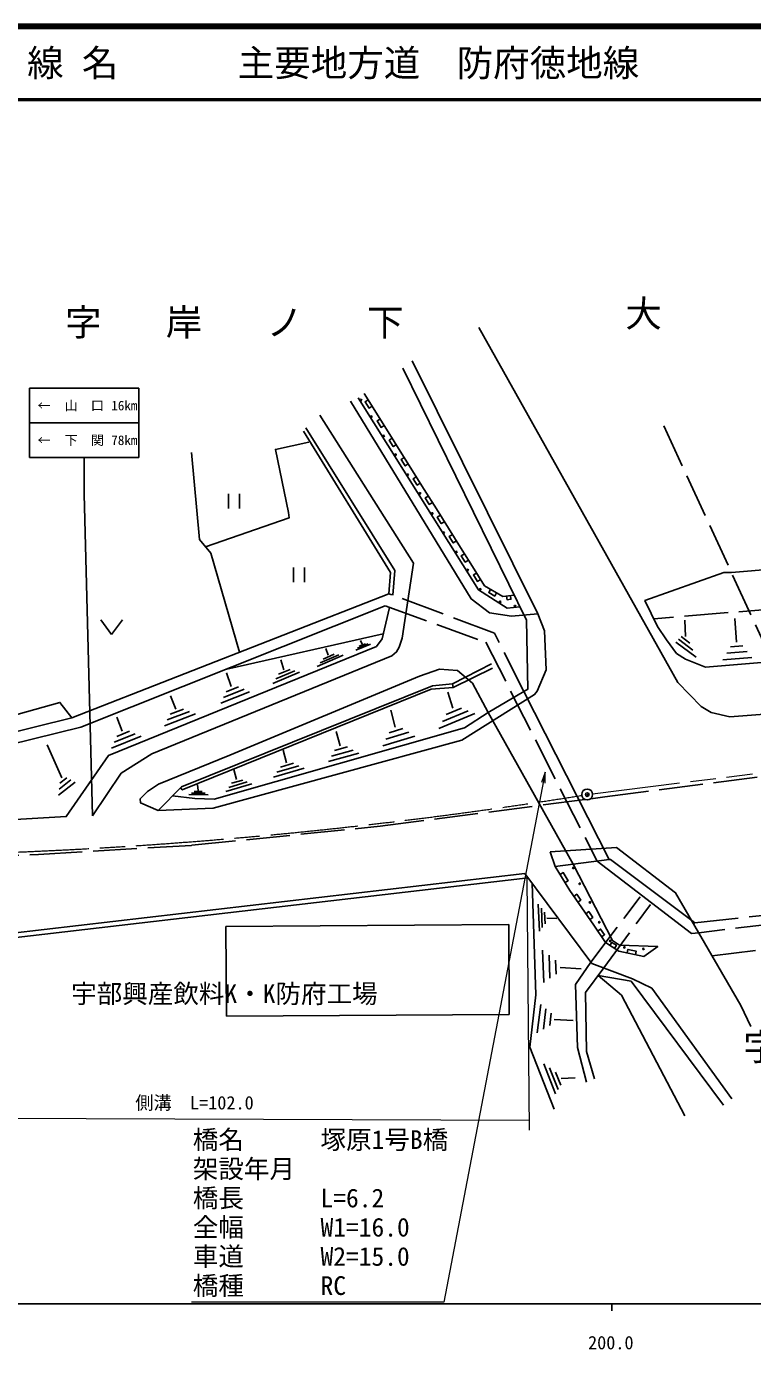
# Model space of a CAD drawing. Units: millimetres, scale not verified. Extents: x 40000 to 680000, y 20000 to 380000.
# Drawn here: x 187780 to 287264, y 198715 to 380000 of the extents above; entities that cross this region are included whole.
import ezdxf
from ezdxf.enums import TextEntityAlignment as Align

# ---------------------------------------------------------------- set-up
doc = ezdxf.new("R2010")
doc.units = ezdxf.units.MM
doc.header["$LTSCALE"] = 1000
doc.header["$PDMODE"] = 32
doc.header["$PDSIZE"] = 500
doc.linetypes.add('CHAIN', pattern=[18.5, 12, -1.5, 3.5, -1.5])
doc.linetypes.add('DASHED', pattern=[7.5, 6, -1.5])
for name, color, linetype, lineweight in [('M-BGD', 7, 'Continuous', 25), ('M-BGD-EXST', 7, 'Continuous', 25), ('M-BMK', 2, 'CHAIN', 13), ('M-BMK-SRVR', 3, 'Continuous', 25), ('M-STR-HTXT', 7, 'Continuous', 13), ('M-STR-STR1', 1, 'Continuous', 25), ('M-STR-STRC', 7, 'Continuous', 25), ('M-TTL', 2, 'Continuous', 140), ('M-TTL-BAND', 7, 'Continuous', 25), ('M-TTL-LINE', 7, 'Continuous', 50)]:
    doc.layers.add(name, color=color, linetype=linetype, lineweight=lineweight)
for name, color, linetype in [('M-BMK-HTXT', 7, 'Continuous'), ('M-OTRS', 6, 'Continuous'), ('M-TTL-TXT', 7, 'Continuous')]:
    doc.layers.add(name, color=color, linetype=linetype)
doc.styles.add('ＭＳ ゴシック', font='')
doc.styles.get('ＭＳ ゴシック').set_extended_font_data('MS Gothic')

# ---------------------------------------------------------------- blocks, each defined once
blk = doc.blocks.new('open_arrow')
at = {"color": 0, "linetype": 'Continuous', "lineweight": -2}
blk.add_lwpolyline([(7.5, 1.25), (0, 0), (7.5, -1.25)], dxfattribs=at)

msp = doc.modelspace()

# ---------------------------------------------------------------- linework, layer by layer
at = {"layer": 'M-BGD'}
for p, q in [((237352, 324452), (234057, 329726)), ((239000, 321815), (237352, 324452)), ((242294, 316541), (239000, 321815)), ((243942, 313904), (242294, 316541)), ((245589, 311267), (243942, 313904)), ((247237, 308630), (245589, 311267)), ((248884, 305993), (247237, 308630)), ((250532, 303356), (248884, 305993)), ((253038, 301888), (250532, 303356)), ((254609, 302089), (253038, 301888)), ((255390, 300498), (253666, 300283)), ((278068, 296413), (277992, 298662)), ((285046, 295643), (284850, 298900)), ((236676, 296772), (215242, 291948)), ((233768, 295357), (233562, 295852)), ((279519, 293572), (276741, 295657)), ((279099, 294544), (277114, 296034)), ((278679, 295517), (277488, 296410)), ((231171, 293863), (227599, 292323)), ((230565, 293924), (228013, 292824)), ((229959, 293985), (228428, 293325)), ((229130, 293842), (228811, 294778)), ((234937, 295360), (232927, 294561)), ((234588, 295395), (233153, 294824)), ((234239, 295429), (233378, 295087)), ((286537, 294352), (283726, 294120)), ((285924, 295150), (284237, 295011)), ((223905, 291900), (222334, 291235)), ((223036, 291840), (222616, 293200)), ((287150, 293554), (283215, 293229)), ((215846, 289569), (215179, 291454)), ((225205, 291528), (221538, 289976)), ((224555, 291714), (221936, 290606)), ((208229, 286472), (207507, 288298)), ((218360, 288855), (214400, 287268)), ((217594, 289194), (214766, 288060)), ((216828, 289532), (215131, 288852)), ((246202, 286597), (245516, 288796)), ((209280, 286457), (207467, 285757)), ((247397, 286590), (245282, 285724)), ((200892, 283454), (200170, 285343)), ((210922, 285828), (206691, 284195)), ((210101, 286142), (207079, 284976)), ((238302, 283975), (237691, 286312)), ((249218, 285848), (244285, 283828)), ((248307, 286219), (244784, 284776)), ((202697, 283089), (199810, 281931)), ((201903, 283424), (200170, 282729)), ((230769, 281422), (230200, 283385)), ((240181, 283285), (237032, 282327)), ((239369, 283794), (237479, 283220)), ((192647, 277064), (190618, 281566)), ((203491, 282754), (199449, 281132)), ((231773, 281279), (229992, 280780)), ((240994, 282775), (236586, 281435)), ((223388, 279126), (222958, 280833)), ((233302, 280434), (229146, 279269)), ((232538, 280857), (229569, 280024)), ((216573, 276799), (216188, 278169)), ((225840, 278363), (221625, 277159)), ((225109, 278703), (222098, 277843)), ((224378, 279043), (222571, 278527)), ((194449, 276456), (192192, 274681)), ((193874, 276763), (192262, 275495)), ((193298, 277070), (192331, 276310)), ((211288, 275332), (211194, 276088)), ((218644, 276223), (215119, 275184)), ((218025, 276485), (215507, 275743)), ((217406, 276748), (215895, 276302)), ((212688, 274708), (210037, 274747)), ((212281, 274940), (210388, 274968)), ((211875, 275172), (210738, 275189)), ((260228, 264894), (259517, 266894)), ((260228, 264894), (262683, 265210)), ((262230, 261600), (260228, 264894)), ((263864, 259222), (262230, 261600)), ((258063, 256032), (257904, 259722)), ((258448, 256539), (258335, 259174)), ((258833, 257046), (258765, 258627)), ((259071, 257823), (260430, 257756)), ((265497, 256844), (263864, 259222)), ((253857, 256958), (215088, 256696)), ((215088, 256696), (215171, 244376)), ((253941, 244638), (253857, 256958)), ((267130, 254466), (265497, 256844)), ((268934, 253291), (267130, 254466)), ((258659, 249013), (258499, 253441)), ((259502, 249587), (259389, 252749)), ((260346, 250161), (260278, 252058)), ((272377, 252562), (268934, 253291)), ((260890, 251070), (263778, 250874)), ((257768, 242108), (258245, 246000)), ((258619, 242619), (258960, 245399)), ((259470, 243130), (259674, 244798)), ((215171, 244376), (253941, 244638)), ((260094, 243934), (262703, 243784)), ((260283, 233732), (258648, 237869)), ((260634, 234344), (259466, 237300)), ((260985, 234957), (260284, 236730)), ((261024, 235858), (262972, 235931))]:
    msp.add_line(p, q, dxfattribs=at)
at = {"layer": 'M-BGD', "linetype": 'DASHED'}
for p, q in [((275131, 325258), (314389, 239979)), ((284363, 305203), (364178, 311762)), ((366141, 306373), (273724, 298856)), ((246139, 289933), (252067, 292976)), ((246234, 289439), (252334, 292452)), ((265107, 251805), (271881, 260756)), ((266870, 250999), (273271, 259697)), ((278932, 257486), (279349, 257173)), ((279349, 257173), (298132, 259209)), ((298350, 258055), (279890, 255829))]:
    msp.add_line(p, q, dxfattribs=at)
at = {"layer": 'M-BGD'}
for points in [[(249774, 338773), (277023, 290125), (280235, 286812), (281573, 286000), (284173, 285412), (315045, 287798), (343626, 290161), (347740, 290667), (350756, 295455), (351157, 296615), (351241, 297649), (351157, 300032), (335010, 329315), (330786, 338617)], [(205848, 272567), (213371, 272887), (247440, 282221), (257391, 288466), (257744, 288942), (258999, 291854), (258767, 297200), (257867, 299528), (240636, 334198)], [(255950, 288884), (256474, 289190), (256295, 298654), (239362, 333160)], [(257862, 299539), (254230, 299216), (251211, 299654), (248701, 301572), (232198, 328648)], [(233235, 329136), (249738, 302805), (253666, 300283)], [(234606, 328847), (234182, 328582), (234731, 327703), (235155, 327968)], [(196843, 271826), (200749, 277677), (204969, 280355), (237824, 293787), (238487, 294306), (238828, 294944), (239270, 296169), (240802, 306460), (227966, 326734)], [(225726, 324537), (237668, 305164), (237453, 302267)], [(237993, 302065), (238244, 305450), (226040, 325012)], [(236254, 326210), (235830, 325945), (236379, 325066), (236803, 325331)], [(212325, 308698), (223776, 312674), (223698, 313419), (221892, 322037), (226466, 323057)], [(237901, 323573), (237477, 323308), (238026, 322429), (238450, 322694)], [(210387, 321638), (211488, 309727), (213039, 307820), (216956, 294253)], [(239549, 320936), (239125, 320671), (239674, 319792), (240098, 320057)], [(241196, 318299), (240772, 318034), (241321, 317155), (241745, 317420)], [(242844, 315662), (242420, 315397), (242969, 314518), (243393, 314783)], [(244491, 313025), (244067, 312760), (244616, 311881), (245040, 312146)], [(246138, 310388), (245714, 310123), (246264, 309244), (246688, 309509)], [(247786, 307751), (247362, 307486), (247911, 306607), (248335, 306872)], [(249433, 305114), (249009, 304849), (249558, 303970), (249983, 304235)], [(284363, 305203), (283313, 305164), (272510, 301344), (274245, 297789), (275485, 295944), (276852, 294099), (278063, 293298), (280816, 292234), (344503, 297502), (347543, 298021), (348804, 301061), (348678, 304528)], [(251367, 302867), (251115, 302435), (251950, 301946), (252203, 302378)], [(236942, 300599), (195245, 283976), (175544, 279134), (173508, 280179), (193979, 285269), (237453, 302267)], [(253562, 301955), (253625, 301459), (254149, 301526), (254086, 302022)], [(148452, 277630), (160562, 274693), (165664, 274435), (172260, 270519), (193233, 271730), (199005, 280130), (235722, 295048), (236521, 296098), (237511, 300394)], [(205848, 272567), (203417, 273623), (203351, 274171), (204358, 275186), (205881, 276201), (215650, 280172), (241615, 290978), (244351, 291926), (246857, 291757), (248876, 290017), (251034, 286018)], [(205848, 272567), (209023, 275821), (243398, 289649), (246139, 289933), (246234, 289439), (243241, 289177), (209128, 275389), (208870, 275664)], [(173215, 282036), (192372, 287381), (193979, 285269)], [(207803, 274570), (210857, 274219), (213516, 274147), (247803, 283920), (251034, 286018)], [(259517, 266894), (268624, 267508), (276720, 261314), (285652, 245859), (287037, 242964)], [(272377, 252562), (274281, 253928), (269017, 254127), (268074, 254739), (262683, 265210)], [(265974, 265633), (278916, 255712), (279890, 255829)], [(267625, 265846), (267795, 265868), (278932, 257486)], [(153278, 232286), (148204, 256201), (148204, 256851), (180730, 255150), (256085, 263929)], [(256516, 263350), (180855, 254541), (148935, 255980), (154206, 232575)], [(256085, 263929), (265260, 251600), (270811, 249528), (273447, 248220), (284430, 233053)], [(260895, 263796), (261322, 264056), (261990, 262958), (261563, 262698)], [(257071, 262603), (257570, 247319), (256737, 240154), (260099, 231673)], [(262775, 260808), (263187, 261091), (263731, 260298), (263319, 260015)], [(264408, 258430), (264820, 258713), (265365, 257920), (264952, 257637)], [(266041, 256051), (266453, 256335), (266998, 255542), (266586, 255259)], [(267732, 254074), (268004, 254493), (268606, 254101), (268333, 253683)], [(270082, 253048), (270186, 253537), (271333, 253294), (271230, 252805)], [(265107, 251805), (262997, 248717), (263284, 240086), (264525, 235332)], [(265632, 235790), (264506, 239552), (264372, 247648), (266870, 250999)], [(283283, 232208), (270625, 249181), (266095, 249959)], [(266095, 249959), (269298, 247280), (277972, 230737)]]:
    msp.add_lwpolyline(points, dxfattribs=at)
at = {"layer": 'M-BGD', "linetype": 'DASHED'}
for points in [[(265087, 274185), (267049, 274442), (290407, 277446), (315456, 280213), (360972, 285845), (389141, 292070), (423306, 299123), (459572, 304725), (429109, 318482)], [(255950, 288884), (251895, 296884), (237453, 302267)], [(236942, 300599), (250723, 295619), (265974, 265633)], [(165761, 265978), (189437, 266537), (210446, 267802), (236260, 270411), (264296, 274082)], [(281728, 252649), (293554, 254150), (298045, 254491)]]:
    msp.add_lwpolyline(points, dxfattribs=at)
at = {"layer": 'M-BGD'}
for centre in [(233636, 328813), (235026, 326534), (236733, 323893), (238358, 321334), (240027, 318576), (241707, 316024), (243382, 313268), (244963, 310647), (246692, 308004), (248242, 305523), (249956, 302887), (252677, 301166), (254723, 300577), (262717, 264711), (263598, 262532), (264989, 259982), (266264, 257269), (267771, 254696), (269718, 253815), (272315, 253606)]:
    msp.add_circle(centre, 100, dxfattribs=at)
at = {"layer": 'M-BGD-EXST'}
for p, q in [((215475, 315962), (215475, 313962)), ((216975, 315962), (216975, 313962)), ((224383, 305850), (224383, 303850)), ((225883, 305850), (225883, 303850)), ((197952, 298708), (199452, 296708)), ((199452, 296708), (200952, 298708))]:
    msp.add_line(p, q, dxfattribs=at)
at = {"layer": 'M-BMK'}
msp.add_line((265353, 274856), (287264, 277599), dxfattribs=at)
msp.add_arc((159037, 929597), 663290, 270.58864, 279.09361, dxfattribs=at)
at = {"layer": 'M-BMK-SRVR'}
msp.add_circle((264609, 274763), 750, dxfattribs=at)
at = {"layer": 'M-OTRS'}
msp.add_point((264609, 274763), dxfattribs=at)
at = {"layer": 'M-STR-HTXT'}
for p, q in [((256708, 228787), (256368, 263332)), ((256695, 230102), (154686, 230489))]:
    msp.add_line(p, q, dxfattribs=at)
msp.add_lwpolyline([(258868, 277824), (244967, 205226), (210413, 205226)], dxfattribs=at)
at = {"layer": 'M-STR-STR1'}
for p, q in [((251034, 286018), (255950, 288884)), ((267625, 265846), (255950, 288884)), ((262683, 265210), (251034, 286018)), ((262683, 265210), (267625, 265846))]:
    msp.add_line(p, q, dxfattribs=at)
at = {"layer": 'M-STR-STRC'}
for p, q in [((188197, 330432), (203197, 330432)), ((188197, 330432), (188197, 320932)), ((203197, 330432), (203197, 320932)), ((203197, 325682), (188197, 325682)), ((203197, 320932), (188197, 320932)), ((195697, 320932), (195697, 315932)), ((196843, 271826), (195697, 315932))]:
    msp.add_line(p, q, dxfattribs=at)
at = {"layer": 'M-TTL'}
msp.add_line((680000, 380000), (40000, 380000), dxfattribs=at)
at = {"layer": 'M-TTL-BAND'}
for p, q in [((40000, 205000), (579000, 205000)), ((268000, 205000), (268000, 204000))]:
    msp.add_line(p, q, dxfattribs=at)
at = {"layer": 'M-TTL-LINE'}
msp.add_line((40000, 370000), (680000, 370000), dxfattribs=at)

# ---------------------------------------------------------------- block references
at = {"layer": 'M-STR-HTXT', "xscale": 200, "yscale": 200, "rotation": 259.2}
msp.add_blockref('open_arrow', (258868, 277824), dxfattribs=at)

# ---------------------------------------------------------------- texts
at = {"layer": 'M-BMK-HTXT', "style": 'ＭＳ ゴシック'}
msp.add_text('宇部興産飲料K・K防府工場', height=2566, dxfattribs=at).set_placement((193906, 245416), align=Align.BOTTOM_LEFT)
at = {"layer": 'M-BMK-HTXT', "insert": (269836, 338447), "char_height": 3666, "attachment_point": 7, "rotation": 359.766, "style": 'ＭＳ ゴシック'}
msp.add_mtext('\\T4;大字下右田', dxfattribs=at)
at = {"layer": 'M-BMK-HTXT', "char_height": 3666, "attachment_point": 7, "style": 'ＭＳ ゴシック'}
for s, insert in [('\\T2.76;字岸ノ下', (193052, 337221)), ('\\T2.73;字戌ノ馬場', (285967, 237859))]:
    msp.add_mtext(s, dxfattribs=dict(at, insert=insert))
at = {"layer": 'M-STR-HTXT', "style": 'ＭＳ ゴシック'}
msp.add_text('側溝\u3000L=102.0', height=1833, dxfattribs=at).set_placement((202686, 231064), align=Align.BOTTOM_LEFT)
for s, p in [('橋名\u3000\u3000\u3000塚原1号B橋', (210573, 228759)), ('架設年月\u3000', (210573, 224759)), ('橋長\u3000\u3000\u3000L=6.2', (210573, 220759)), ('全幅\u3000\u3000\u3000W1=16.0', (210573, 216759)), ('車道\u3000\u3000\u3000W2=15.0', (210573, 212759)), ('橋種\u3000\u3000\u3000RC', (210573, 208759))]:
    msp.add_text(s, height=2566, dxfattribs=at).set_placement(p, align=Align.TOP_LEFT)
at = {"layer": 'M-STR-STRC', "style": 'ＭＳ ゴシック'}
for s, p in [('←', (190197, 328057)), ('山\u3000口', (195697, 328057)), ('16km', (201197, 328057)), ('←', (190197, 323307)), ('下\u3000関', (195697, 323307)), ('78km', (201197, 323307))]:
    msp.add_text(s, height=1320, dxfattribs=at).set_placement(p, align=Align.MIDDLE_CENTER)
at = {"layer": 'M-TTL-BAND', "style": 'ＭＳ ゴシック'}
msp.add_text('200.0', height=1833, dxfattribs=at).set_placement((267844, 198195), align=Align.BOTTOM_CENTER)
at = {"layer": 'M-TTL-TXT', "style": 'ＭＳ ゴシック'}
for s, p in [('路 線 名', (180380, 375000)), ('主要地方道\u3000防府徳地線', (216734, 375000))]:
    msp.add_text(s, height=3666, dxfattribs=at).set_placement(p, align=Align.MIDDLE_LEFT)

doc.saveas('drawing.dxf')
